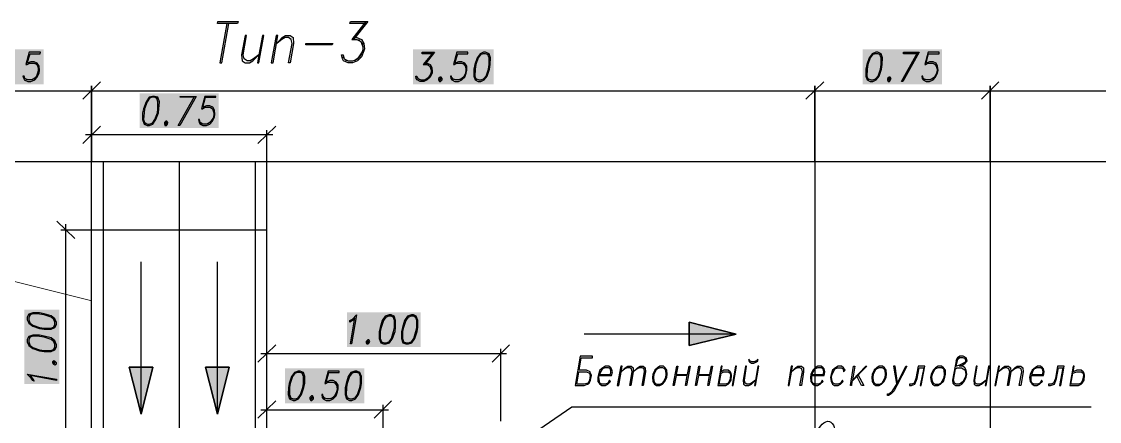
# Model space of a CAD drawing. Header units: millimetres. Extents: x 4241 to 6572, y 870 to 1291.
# Drawn here: x 4897.9 to 4990.1, y 929.4 to 963.6 of the extents above; entities that cross this region are included whole.
import ezdxf

# ---------------------------------------------------------------- set-up
doc = ezdxf.new("R2010")
doc.units = ezdxf.units.MM
doc.layers.add('PDF _0', color=7, linetype='Continuous')

msp = doc.modelspace()

# ---------------------------------------------------------------- linework, layer by layer
at = {"layer": 'PDF _0', "lineweight": 25}
for points in [[(4916.3604, 963.4132), (4914.6247, 963.4132), (4914.667, 963.5826), (4916.4028, 963.5826)], [(4918.1808, 960.7462), (4917.7151, 960.4075), (4917.4188, 960.2381), (4917.1648, 960.2381), (4916.9108, 960.4075), (4916.8261, 960.7462), (4917.1224, 962.3972), (4916.9954, 962.3972), (4916.6991, 960.7462), (4916.7414, 960.2381), (4916.9954, 960.0688), (4917.3765, 960.0688), (4917.6728, 960.2381), (4918.1808, 960.7462), (4918.0538, 960.0688), (4918.1808, 960.0688), (4918.6042, 962.3972), (4918.4772, 962.3972)], [(4919.4085, 960.0688), (4919.7895, 962.3972), (4919.6625, 962.3972), (4919.2392, 960.0688)], [(4920.8479, 960.0688), (4920.7209, 960.0688), (4921.0172, 961.7199), (4920.9326, 962.0585), (4920.7209, 962.2279), (4920.4246, 962.2279), (4920.1282, 962.0585), (4919.7049, 961.7199), (4920.1705, 962.2279), (4920.4669, 962.3972), (4920.8479, 962.3972), (4921.1019, 962.2279), (4921.1442, 961.7199)], [(4924.4464, 961.5928), (4922.2026, 961.5928), (4922.2026, 961.7199), (4924.4887, 961.7199)], [(5039.978, 951.6018), (4891.1289, 951.6018), (4891.1289, 956.428), (4884.567, 947.6224), (4884.567, 951.6018), (4855.6946, 951.6018), (4855.6946, 918.9617), (4860.3938, 918.9617), (4851.5882, 912.3575), (4855.6946, 912.3575), (4855.6946, 879.7597), (4884.567, 879.7597), (4884.567, 875.7802), (4891.1289, 884.5858), (4891.1289, 879.7597), (5039.978, 879.7597), (5039.978, 912.3575), (5035.9139, 912.3575), (5044.6772, 918.9617), (5039.978, 918.9617)], [(4958.9916, 936.8693), (4954.9698, 937.8854), (4954.9698, 935.8956)], [(4945.7408, 934.8373), (4946.7145, 934.8373), (4946.7145, 934.9643), (4945.6561, 934.9643), (4945.2327, 932.4665), (4945.9948, 932.4665), (4946.2911, 932.5935), (4946.4181, 932.6782), (4946.5451, 932.9322), (4946.6298, 933.3132), (4946.5451, 933.5249), (4946.5028, 933.6519), (4946.2065, 933.7789), (4945.5714, 933.7789)], [(4978.0846, 934.1176), (4978.3809, 934.2446), (4978.5926, 934.3716), (4978.7619, 934.5832), (4978.6772, 934.8373), (4978.4232, 934.9643), (4978.1269, 934.9643), (4977.9152, 934.8373), (4977.8305, 934.7103), (4977.4919, 932.9322), (4977.5342, 932.6782), (4977.6189, 932.5935), (4977.7882, 932.4665), (4978.0846, 932.4665), (4978.2962, 932.5935), (4978.5079, 932.8052), (4978.6772, 933.1862), (4978.7196, 933.3979), (4978.6772, 933.7789), (4978.5502, 933.9906), (4978.3809, 934.1176)], [(4908.1051, 930.0111), (4909.1212, 934.0329), (4907.0891, 934.0329)], [(4914.6247, 930.0111), (4913.6087, 934.0329), (4915.6407, 934.0329)], [(4947.2648, 933.3132), (4948.3232, 933.3132), (4948.4079, 933.6519), (4948.3232, 933.9059), (4948.2809, 933.9906), (4948.1115, 934.1176), (4947.8152, 934.1176), (4947.6035, 933.9906), (4947.3495, 933.7789), (4947.2225, 933.3979), (4947.1802, 933.1862), (4947.1802, 932.8052), (4947.3495, 932.5935), (4947.5188, 932.4665), (4947.8152, 932.4665), (4948.0268, 932.5935), (4948.2385, 932.8052), (4948.1539, 932.9322), (4948.0268, 932.6782), (4947.8152, 932.5935), (4947.5188, 932.5935), (4947.3495, 932.6782), (4947.3072, 932.8052), (4947.2648, 933.1862)], [(4948.2385, 933.3979), (4948.2809, 933.6519), (4948.2385, 933.9059), (4948.0692, 933.9906), (4947.7728, 933.9906), (4947.5612, 933.9059), (4947.4765, 933.7789), (4947.3072, 933.3979)], [(4948.9582, 932.4665), (4949.2546, 934.1176), (4949.1276, 934.1176), (4948.8312, 932.4665)], [(4949.9742, 932.4665), (4949.8896, 932.4665), (4950.1013, 933.6519), (4950.0589, 933.9059), (4949.8896, 933.9906), (4949.6779, 933.9906), (4949.4662, 933.9059), (4949.1699, 933.6519), (4949.5086, 933.9906), (4949.7202, 934.1176), (4950.0166, 934.1176), (4950.1859, 933.9906), (4950.1859, 933.6519)], [(4951.0326, 932.4665), (4950.9479, 932.4665), (4951.1596, 933.6519), (4951.1173, 933.9059), (4950.9479, 933.9906), (4950.7363, 933.9906), (4950.5246, 933.9059), (4950.1859, 933.6519), (4950.5669, 933.9906), (4950.7786, 934.1176), (4951.0326, 934.1176), (4951.202, 933.9906), (4951.2443, 933.6519)], [(4952.472, 934.1176), (4952.2603, 933.9906), (4952.0487, 933.7789), (4951.8793, 933.3979), (4951.837, 933.1862), (4951.8793, 932.8052), (4952.0063, 932.5935), (4952.1757, 932.4665), (4952.472, 932.4665), (4952.6837, 932.5935), (4952.8953, 932.8052), (4953.0647, 933.1862), (4953.107, 933.3979), (4953.0647, 933.7789), (4952.9377, 933.9906), (4952.7683, 934.1176)], [(4952.472, 933.9906), (4952.2603, 933.9059), (4952.1333, 933.7789), (4951.964, 933.3979), (4951.9216, 933.1862), (4951.964, 932.8052), (4952.0487, 932.6782), (4952.218, 932.5935), (4952.472, 932.5935), (4952.6837, 932.6782), (4952.8107, 932.8052), (4952.98, 933.1862), (4953.0224, 933.3979), (4952.98, 933.7789), (4952.8953, 933.9059), (4952.726, 933.9906)], [(4953.6997, 932.4665), (4953.615, 932.4665), (4953.9114, 934.1176), (4953.9961, 934.1176), (4953.869, 933.3979), (4954.8427, 933.3979), (4954.9698, 934.1176), (4955.0544, 934.1176), (4954.7581, 932.4665), (4954.6734, 932.4665), (4954.8004, 933.3132), (4953.869, 933.3132)], [(4955.6048, 932.4665), (4955.5201, 932.4665), (4955.8164, 934.1176), (4955.9011, 934.1176), (4955.7741, 933.3979), (4956.7478, 933.3979), (4956.8748, 934.1176), (4956.9595, 934.1176), (4956.6631, 932.4665), (4956.5785, 932.4665), (4956.7055, 933.3132), (4955.7741, 933.3132)], [(4957.7215, 934.1176), (4957.4252, 932.4665), (4958.1025, 932.4665), (4958.3142, 932.5935), (4958.3989, 932.6782), (4958.5682, 932.9322), (4958.6105, 933.3132), (4958.5682, 933.5249), (4958.4835, 933.6519), (4958.3142, 933.7789), (4957.9332, 933.7789), (4957.7215, 933.6519), (4957.8062, 934.1176)], [(4959.0339, 934.1176), (4958.9492, 934.1176), (4958.6529, 932.4665), (4958.7376, 932.4665)], [(4960.6426, 932.9322), (4960.3039, 932.6782), (4960.0923, 932.5935), (4959.9229, 932.5935), (4959.7536, 932.6782), (4959.7113, 932.9322), (4959.8806, 934.1176), (4959.7959, 934.1176), (4959.5842, 932.9322), (4959.6266, 932.5935), (4959.7959, 932.4665), (4960.0923, 932.4665), (4960.3039, 932.5935), (4960.6426, 932.9322), (4960.5579, 932.4665), (4960.6426, 932.4665), (4960.939, 934.1176), (4960.8543, 934.1176)], [(4960.8543, 934.7103), (4960.7273, 934.5832), (4960.5156, 934.4986), (4960.3463, 934.4986), (4960.1769, 934.5832), (4960.0923, 934.7103), (4960.0923, 934.5832), (4960.1346, 934.4986), (4960.3039, 934.3716), (4960.5156, 934.3716), (4960.7273, 934.4986), (4960.8543, 934.5832)], [(4963.5214, 932.4665), (4963.8177, 934.1176), (4963.6907, 934.1176), (4963.4367, 932.4665)], [(4964.5798, 932.4665), (4964.4527, 932.4665), (4964.6644, 933.6519), (4964.6221, 933.9059), (4964.4527, 933.9906), (4964.2411, 933.9906), (4964.0294, 933.9059), (4963.7331, 933.6519), (4964.0717, 933.9906), (4964.2834, 934.1176), (4964.5798, 934.1176), (4964.7491, 933.9906), (4964.7491, 933.6519)], [(4965.4688, 933.3132), (4966.5272, 933.3132), (4966.5695, 933.6519), (4966.5272, 933.9059), (4966.4425, 933.9906), (4966.2731, 934.1176), (4965.9768, 934.1176), (4965.7651, 933.9906), (4965.5535, 933.7789), (4965.3841, 933.3979), (4965.3418, 933.1862), (4965.3841, 932.8052), (4965.5535, 932.5935), (4965.7228, 932.4665), (4965.9768, 932.4665), (4966.1885, 932.5935), (4966.4425, 932.8052), (4966.3578, 932.9322), (4966.2308, 932.6782), (4966.0191, 932.5935), (4965.7228, 932.5935), (4965.5535, 932.6782), (4965.4688, 932.8052), (4965.4688, 933.1862)], [(4966.4425, 933.3979), (4966.4848, 933.6519), (4966.4425, 933.9059), (4966.2731, 933.9906), (4965.9768, 933.9906), (4965.7651, 933.9059), (4965.6381, 933.7789), (4965.4688, 933.3979)], [(4968.1359, 932.8052), (4968.0935, 932.9322), (4967.9242, 932.6782), (4967.7125, 932.5935), (4967.4585, 932.5935), (4967.2892, 932.6782), (4967.2045, 932.8052), (4967.1622, 933.1862), (4967.2045, 933.3979), (4967.3739, 933.7789), (4967.4585, 933.9059), (4967.6702, 933.9906), (4967.9665, 933.9906), (4968.1359, 933.9059), (4968.1782, 933.6519), (4968.3052, 933.7789), (4968.1782, 933.9906), (4968.0089, 934.1176), (4967.7125, 934.1176), (4967.5009, 933.9906), (4967.2468, 933.7789), (4967.1198, 933.3979), (4967.0775, 933.1862), (4967.1198, 932.8052), (4967.2468, 932.5935), (4967.4162, 932.4665), (4967.7125, 932.4665), (4967.9242, 932.5935)], [(4968.9402, 932.9322), (4970.0833, 934.1176), (4970.1679, 934.1176), (4968.8979, 932.8052), (4968.8556, 932.4665), (4968.7709, 932.4665), (4969.0249, 934.1176), (4969.1519, 934.1176)], [(4971.2263, 934.1176), (4971.0146, 933.9906), (4970.803, 933.7789), (4970.6336, 933.3979), (4970.5913, 933.1862), (4970.6336, 932.8052), (4970.7606, 932.5935), (4970.93, 932.4665), (4971.2263, 932.4665), (4971.438, 932.5935), (4971.6497, 932.8052), (4971.819, 933.1862), (4971.8613, 933.3979), (4971.819, 933.7789), (4971.692, 933.9906), (4971.5227, 934.1176)], [(4971.2263, 933.9906), (4971.0146, 933.9059), (4970.8876, 933.7789), (4970.7183, 933.3979), (4970.676, 933.1862), (4970.7183, 932.8052), (4970.803, 932.6782), (4970.9723, 932.5935), (4971.2687, 932.5935), (4971.4803, 932.6782), (4971.565, 932.8052), (4971.7343, 933.1862), (4971.7767, 933.3979), (4971.7343, 933.7789), (4971.6497, 933.9059), (4971.4803, 933.9906)], [(4974.7401, 932.4665), (4974.8248, 932.4665), (4975.1211, 934.1176), (4974.5708, 934.1176), (4974.3591, 933.0592), (4974.2321, 932.6782), (4974.0204, 932.5935), (4973.8087, 932.5935), (4973.8087, 932.4665), (4973.9781, 932.4665), (4974.2744, 932.5935), (4974.4861, 933.0592), (4974.6554, 933.9906), (4975.0364, 933.9906)], [(4976.2642, 934.1176), (4976.0525, 933.9906), (4975.8408, 933.7789), (4975.6715, 933.3979), (4975.6291, 933.1862), (4975.6715, 932.8052), (4975.7985, 932.5935), (4975.9678, 932.4665), (4976.2642, 932.4665), (4976.4758, 932.5935), (4976.7298, 932.8052), (4976.8568, 933.1862), (4976.8992, 933.3979), (4976.8992, 933.7789), (4976.7298, 933.9906), (4976.5605, 934.1176)], [(4976.2642, 933.9906), (4976.0525, 933.9059), (4975.9255, 933.7789), (4975.7561, 933.3979), (4975.7138, 933.1862), (4975.7561, 932.8052), (4975.8408, 932.6782), (4976.0101, 932.5935), (4976.3065, 932.5935), (4976.5182, 932.6782), (4976.6028, 932.8052), (4976.7722, 933.1862), (4976.8145, 933.3979), (4976.7722, 933.7789), (4976.7298, 933.9059), (4976.5605, 933.9906)], [(4977.7459, 933.9059), (4977.8729, 933.9906), (4978.2539, 933.9906), (4978.4232, 933.9059), (4978.5926, 933.7789), (4978.6349, 933.3979), (4978.5926, 933.1862), (4978.4232, 932.8052), (4978.0846, 932.5935), (4977.8305, 932.5935), (4977.6612, 932.6782), (4977.5765, 932.9322)], [(4980.3706, 932.9322), (4980.032, 932.6782), (4979.8203, 932.5935), (4979.6086, 932.5935), (4979.4393, 932.6782), (4979.3969, 932.9322), (4979.6086, 934.1176), (4979.5239, 934.1176), (4979.3123, 932.9322), (4979.3546, 932.5935), (4979.5239, 932.4665), (4979.7779, 932.4665), (4979.9896, 932.5935), (4980.3706, 932.9322), (4980.286, 932.4665), (4980.3706, 932.4665), (4980.667, 934.1176), (4980.5823, 934.1176)], [(4981.2173, 932.4665), (4981.5137, 934.1176), (4981.429, 934.1176), (4981.1327, 932.4665)], [(4982.2757, 932.4665), (4982.191, 932.4665), (4982.4027, 933.6519), (4982.318, 933.9059), (4982.1487, 933.9906), (4981.9794, 933.9906), (4981.7677, 933.9059), (4981.429, 933.6519), (4981.7677, 933.9906), (4981.9794, 934.1176), (4982.2757, 934.1176), (4982.445, 933.9906), (4982.4874, 933.6519)], [(4983.3341, 932.4665), (4983.2071, 932.4665), (4983.4187, 933.6519), (4983.3764, 933.9059), (4983.2071, 933.9906), (4983.0377, 933.9906), (4982.8261, 933.9059), (4982.4874, 933.6519), (4982.8261, 933.9906), (4983.0377, 934.1176), (4983.3341, 934.1176), (4983.5034, 933.9906), (4983.5457, 933.6519)], [(4984.2231, 933.3132), (4985.2815, 933.3132), (4985.3238, 933.6519), (4985.2815, 933.9059), (4985.1968, 933.9906), (4985.0275, 934.1176), (4984.7735, 934.1176), (4984.5618, 933.9906), (4984.3078, 933.7789), (4984.1384, 933.3979), (4984.0961, 933.1862), (4984.1384, 932.8052), (4984.3078, 932.5935), (4984.4771, 932.4665), (4984.7311, 932.4665), (4984.9428, 932.5935), (4985.1968, 932.8052), (4985.1121, 932.9322), (4984.9851, 932.6782), (4984.7735, 932.5935), (4984.4771, 932.5935), (4984.3078, 932.6782), (4984.2231, 932.8052), (4984.2231, 933.1862)], [(4985.1968, 933.3979), (4985.2391, 933.6519), (4985.1968, 933.9059), (4985.0275, 933.9906), (4984.7311, 933.9906), (4984.5194, 933.9059), (4984.3924, 933.7789), (4984.2654, 933.3979)], [(4986.6362, 932.4665), (4986.7632, 932.4665), (4987.0595, 934.1176), (4986.4668, 934.1176), (4986.2975, 933.0592), (4986.1282, 932.6782), (4985.9165, 932.5935), (4985.7048, 932.5935), (4985.7048, 932.4665), (4985.8742, 932.4665), (4986.2128, 932.5935), (4986.3822, 933.0592), (4986.5515, 933.9906), (4986.9325, 933.9906)], [(4987.8216, 934.1176), (4987.5252, 932.4665), (4988.2872, 932.4665), (4988.4989, 932.5935), (4988.5836, 932.6782), (4988.7529, 932.9322), (4988.7953, 933.3132), (4988.7529, 933.5249), (4988.6683, 933.6519), (4988.4989, 933.7789), (4988.1179, 933.7789), (4987.8216, 933.6519), (4987.9062, 934.1176)], [(4945.5291, 933.6519), (4946.2065, 933.6519), (4946.4605, 933.5249), (4946.5028, 933.3132), (4946.4605, 932.9322), (4946.3335, 932.6782), (4945.9948, 932.5935), (4945.3598, 932.5935)], [(4957.7215, 933.5249), (4957.9332, 933.6519), (4958.3142, 933.6519), (4958.4835, 933.5249), (4958.5259, 933.3132), (4958.4412, 932.9322), (4958.3142, 932.6782), (4958.1025, 932.5935), (4957.5522, 932.5935)], [(4987.7792, 933.5249), (4988.1179, 933.6519), (4988.4989, 933.6519), (4988.6683, 933.5249), (4988.7106, 933.3132), (4988.6259, 932.9322), (4988.4989, 932.6782), (4988.2872, 932.5935), (4987.6099, 932.5935)]]:
    msp.add_lwpolyline(points, close=True, dxfattribs=at)
for points in [[(4915.4291, 963.4132), (4914.8364, 960.0688), (4915.0057, 960.0688), (4915.5984, 963.4132)], [(4927.3251, 963.4132), (4925.9704, 963.4132), (4926.0128, 963.5826), (4927.4945, 963.5826), (4926.2668, 962.0585)], [(4927.3251, 963.5826), (4926.1398, 962.0585), (4926.5631, 962.0585), (4926.9018, 961.8892), (4927.0711, 961.4235)], [(4926.3091, 962.2279), (4926.5631, 962.2279), (4926.9441, 962.0585), (4927.1558, 961.7199), (4927.1981, 961.2542), (4927.1558, 961.0848), (4926.9441, 960.5768), (4926.6054, 960.2381), (4926.1821, 960.0688), (4925.8011, 960.0688), (4925.4201, 960.2381), (4925.3354, 960.4075), (4925.2507, 960.7462), (4925.3777, 960.7462), (4925.4624, 960.4075), (4925.8011, 960.2381), (4926.2244, 960.2381), (4926.6478, 960.4075), (4926.9865, 960.9155)], [(4926.6901, 962.0585), (4927.0288, 961.7199), (4927.0711, 961.2542), (4927.0288, 961.0848), (4926.8171, 960.5768), (4926.3514, 960.2381)], [(4925.6741, 960.2381), (4925.3354, 960.5768)], [(4907.0891, 934.0329), (4909.1212, 934.0329), (4908.1051, 930.0111), (4907.0891, 934.0329), (4909.1212, 934.0329), (4908.1051, 930.0111), (4908.1051, 943.0502)], [(4915.6407, 934.0329), (4913.6087, 934.0329), (4914.6247, 930.0111), (4915.6407, 934.0329), (4913.6087, 934.0329), (4914.6247, 930.0111), (4914.6247, 943.0502)], [(4954.9698, 935.8956), (4954.9698, 937.8854), (4958.9916, 936.8693), (4954.9698, 935.8956), (4954.9698, 937.8854), (4958.9916, 936.8693), (4945.9948, 936.8693)], [(4978.6772, 934.7103), (4978.4232, 934.8373), (4978.1269, 934.8373), (4977.7882, 934.5832)], [(4978.6349, 934.4986), (4978.6349, 934.5832), (4978.5926, 934.8373)], [(4972.7927, 932.6782), (4973.5124, 934.1176), (4973.5971, 934.1176), (4972.7504, 932.4665), (4972.4964, 932.0008), (4972.2424, 931.7468), (4972.0307, 931.6198), (4971.946, 931.6198), (4971.946, 931.7468), (4972.073, 931.7468), (4972.3694, 932.0008), (4972.7927, 932.6782), (4972.581, 934.1176), (4972.454, 934.1176), (4972.7504, 932.4665)], [(4977.9152, 934.7103), (4977.7882, 934.1176), (4978.1269, 934.2446), (4978.4232, 934.3716), (4978.7619, 934.5832)], [(4969.4059, 933.3979), (4969.9139, 932.4665), (4969.7023, 932.4665), (4969.2789, 933.3132)], [(4989.3456, 930.6038), (4944.9364, 930.6038), (4928.3835, 919.258)]]:
    msp.add_lwpolyline(points, dxfattribs=at)
at = {"layer": 'PDF _0', "color": 5, "lineweight": 25}
for points in [[(4899.2572, 959.0528), (4899.0031, 958.7141), (4898.7068, 958.5871), (4898.4105, 958.5871), (4898.1565, 958.7141), (4898.1141, 958.9258), (4897.9871, 958.9258), (4898.0718, 958.7141), (4898.1141, 958.5871), (4898.4105, 958.4601), (4898.6645, 958.4601), (4899.0031, 958.5871), (4899.2148, 958.8411), (4899.3842, 959.1798), (4899.4265, 959.4338), (4899.3842, 959.7725), (4899.2148, 960.0265), (4898.9608, 960.1535), (4898.6645, 960.1535), (4898.3681, 960.0265), (4898.6221, 960.8308), (4899.4688, 960.8308), (4899.5112, 960.9578), (4898.5375, 960.9578), (4898.2411, 959.8995), (4898.3681, 959.8995), (4898.5798, 960.0265), (4898.9608, 960.0265), (4899.2148, 959.8995), (4899.3418, 959.5184)], [(4933.0827, 960.8308), (4932.1513, 960.8308), (4932.1513, 960.9578), (4933.2097, 960.9578), (4932.363, 959.8995)], [(4933.125, 960.9578), (4932.236, 959.8995), (4932.5323, 959.8995), (4932.7863, 959.7725), (4932.9133, 959.4338)], [(4935.8344, 959.0528), (4935.5804, 958.7141), (4935.2417, 958.5871), (4934.9877, 958.5871), (4934.6914, 958.7141), (4934.649, 958.9258), (4934.5644, 958.9258), (4934.6067, 958.7141), (4934.6914, 958.5871), (4934.9454, 958.4601), (4935.2417, 958.4601), (4935.5381, 958.5871), (4935.7921, 958.8411), (4935.9191, 959.1798), (4935.9614, 959.4338), (4935.9614, 959.7725), (4935.7921, 960.0265), (4935.5381, 960.1535), (4935.2417, 960.1535), (4934.9454, 960.0265), (4935.1994, 960.8308), (4936.0461, 960.8308), (4936.0461, 960.9578), (4935.1147, 960.9578), (4934.8184, 959.8995), (4934.9031, 959.8995), (4935.1147, 960.0265), (4935.4957, 960.0265), (4935.7921, 959.8995), (4935.9191, 959.5184)], [(4937.1891, 960.8308), (4936.9351, 960.4921), (4936.7235, 959.8995), (4936.6811, 959.5184), (4936.6388, 958.9258), (4936.7658, 958.5871)], [(4937.8242, 960.7462), (4937.5702, 960.8308), (4937.3585, 960.8308), (4937.0621, 960.7462)], [(4937.3585, 958.5871), (4937.6125, 958.9258), (4937.8242, 959.5184), (4937.8665, 959.8995), (4937.8665, 960.4921), (4937.7395, 960.8308)], [(4970.7183, 960.8308), (4970.4643, 960.4921), (4970.2526, 959.8995), (4970.2103, 959.5184), (4970.1679, 958.9258), (4970.295, 958.5871)], [(4971.3533, 960.7462), (4971.0993, 960.8308), (4970.8876, 960.8308), (4970.5913, 960.7462)], [(4970.8876, 958.5871), (4971.1416, 958.9258), (4971.3533, 959.5184), (4971.3957, 959.8995), (4971.3957, 960.4921), (4971.2687, 960.8308)], [(4974.5284, 960.8308), (4973.3007, 960.8308), (4973.3007, 960.9578), (4974.6554, 960.9578), (4973.2584, 958.4601), (4973.1314, 958.4601), (4974.5284, 960.9578)], [(4976.0948, 959.0528), (4975.8408, 958.7141), (4975.5445, 958.5871), (4975.2481, 958.5871), (4974.9941, 958.7141), (4974.9518, 958.9258), (4974.8671, 958.9258), (4974.9094, 958.7141), (4974.9941, 958.5871), (4975.2481, 958.4601), (4975.5445, 958.4601), (4975.8408, 958.5871), (4976.0525, 958.8411), (4976.2218, 959.1798), (4976.2642, 959.4338), (4976.2218, 959.7725), (4976.0948, 960.0265), (4975.8408, 960.1535), (4975.5445, 960.1535), (4975.2481, 960.0265), (4975.4598, 960.8308), (4976.3488, 960.8308), (4976.3488, 960.9578), (4975.4175, 960.9578), (4975.1211, 959.8995), (4975.2058, 959.8995), (4975.4175, 960.0265), (4975.7985, 960.0265), (4976.0525, 959.8995), (4976.1795, 959.5184)], [(4899.0455, 960.0265), (4899.2995, 959.7725), (4899.2995, 959.4338), (4899.2572, 959.1798), (4899.1302, 958.8411), (4898.7915, 958.5871)], [(4932.363, 960.0265), (4932.5746, 960.0265), (4932.8287, 959.8995), (4932.9557, 959.6454), (4932.998, 959.3068), (4932.998, 959.1798), (4932.8287, 958.8411), (4932.5746, 958.5871), (4932.2783, 958.4601), (4931.982, 958.4601), (4931.7279, 958.5871), (4931.6433, 958.7141), (4931.6009, 958.9258), (4931.6856, 958.9258), (4931.7703, 958.7141), (4932.0243, 958.5871), (4932.3206, 958.5871), (4932.617, 958.7141), (4932.871, 959.0528)], [(4932.617, 959.8995), (4932.871, 959.6454), (4932.9133, 959.3068), (4932.871, 959.1798), (4932.744, 958.8411), (4932.4053, 958.5871)], [(4935.6228, 960.0265), (4935.8344, 959.7725), (4935.8768, 959.4338), (4935.8344, 959.1798), (4935.6651, 958.8411), (4935.3687, 958.5871)], [(4975.8831, 960.0265), (4976.1372, 959.7725), (4976.1795, 959.4338), (4976.1372, 959.1798), (4975.9678, 958.8411), (4975.6291, 958.5871)], [(4898.3258, 958.5871), (4898.0718, 958.8411)], [(4931.9396, 958.5871), (4931.6856, 958.8411)], [(4934.8607, 958.5871), (4934.649, 958.8411)], [(4936.7235, 958.7141), (4936.9775, 958.5871), (4937.1468, 958.5871), (4937.4855, 958.7141)], [(4970.2526, 958.7141), (4970.5066, 958.5871), (4970.676, 958.5871), (4971.0146, 958.7141)], [(4975.1635, 958.5871), (4974.9094, 958.8411)], [(4888.3771, 957.6557), (4904.3797, 957.6557)], [(4903.3636, 957.6557), (4966.2308, 957.6557)], [(4908.8672, 957.1054), (4908.6131, 956.7243), (4908.4015, 956.1317), (4908.3591, 955.793), (4908.3168, 955.2003), (4908.4438, 954.8193)], [(4909.5022, 956.9784), (4909.2482, 957.1054), (4909.0365, 957.1054), (4908.7402, 956.9784)], [(4909.0365, 954.8193), (4909.2905, 955.2003), (4909.5022, 955.793), (4909.5445, 956.1317), (4909.5445, 956.7243), (4909.4175, 957.1054)], [(4912.6773, 957.1054), (4911.4496, 957.1054), (4911.4496, 957.19), (4912.8043, 957.19), (4911.4072, 954.6923), (4911.2802, 954.6923), (4912.6773, 957.19)], [(4914.2437, 955.285), (4913.9897, 954.9463), (4913.6933, 954.8193), (4913.397, 954.8193), (4913.143, 954.9463), (4913.1006, 955.2003), (4913.016, 955.2003), (4913.0583, 954.9463), (4913.143, 954.8193), (4913.397, 954.6923), (4913.6933, 954.6923), (4913.9897, 954.8193), (4914.2013, 955.0733), (4914.3707, 955.412), (4914.413, 955.666), (4914.3707, 956.0047), (4914.2437, 956.2587), (4913.9897, 956.3857), (4913.6933, 956.3857), (4913.397, 956.2587), (4913.6087, 957.1054), (4914.4977, 957.1054), (4914.4977, 957.19), (4913.5663, 957.19), (4913.27, 956.1317), (4913.3546, 956.1317), (4913.5663, 956.2587), (4913.9473, 956.2587), (4914.2013, 956.1317), (4914.3283, 955.793)], [(4965.2148, 957.6557), (4981.2173, 957.6557)], [(4980.2013, 957.6557), (5040.486, 957.6557)], [(4914.032, 956.2587), (4914.286, 956.0047), (4914.3283, 955.666), (4914.286, 955.412), (4914.1167, 955.0733), (4913.778, 954.8193)], [(4913.3123, 954.8193), (4913.0583, 955.0733)], [(4904.6337, 954.6499), (4903.1096, 953.1682)], [(4903.8717, 951.6442), (4903.8717, 954.3113)], [(4908.4015, 954.9463), (4908.6555, 954.8193), (4908.8248, 954.8193), (4909.1635, 954.9463)], [(4918.0961, 953.1682), (4919.6202, 954.6499)], [(4918.8582, 951.6442), (4918.8582, 954.3113)], [(4903.3636, 953.9303), (4919.3662, 953.9303)], [(4902.4323, 945.0399), (4900.9082, 946.5217)], [(4901.6702, 925.2696), (4901.6702, 946.2677)], [(4904.803, 945.7596), (4901.2469, 945.7596)], [(4900.7389, 938.0547), (4900.4002, 938.3087), (4899.8075, 938.5204), (4899.4265, 938.5627), (4898.8338, 938.6051), (4898.4951, 938.478)], [(4898.6221, 938.5204), (4898.4951, 938.2664), (4898.4951, 938.097), (4898.6221, 937.7584)], [(4898.4951, 937.8854), (4898.8338, 937.6314), (4899.4265, 937.4197), (4899.8075, 937.3773), (4900.4002, 937.3773), (4900.7389, 937.5043)], [(4900.6119, 937.4197), (4900.7389, 937.6737), (4900.7389, 937.8854), (4900.6119, 938.1817)], [(4929.1032, 938.3934), (4928.8492, 938.0124), (4928.6375, 937.4197), (4928.5528, 937.081), (4928.5528, 936.4883), (4928.6798, 936.1073)], [(4929.7382, 938.2664), (4929.4842, 938.3934), (4929.2725, 938.3934), (4928.9762, 938.2664)], [(4929.2725, 936.1073), (4929.5265, 936.4883), (4929.6959, 937.081), (4929.7805, 937.4197), (4929.7805, 938.0124), (4929.6535, 938.3934)], [(4931.0083, 938.3934), (4930.7542, 938.0124), (4930.5426, 937.4197), (4930.4579, 937.081), (4930.4579, 936.4883), (4930.5849, 936.1073)], [(4931.6433, 938.2664), (4931.3893, 938.3934), (4931.1776, 938.3934), (4930.8813, 938.2664)], [(4931.1776, 936.1073), (4931.4316, 936.4883), (4931.6009, 937.081), (4931.6856, 937.4197), (4931.6856, 938.0124), (4931.5586, 938.3934)], [(4900.7389, 936.1496), (4900.4002, 936.4036), (4899.8075, 936.6153), (4899.4265, 936.6577), (4898.8338, 936.7), (4898.4951, 936.573)], [(4898.6221, 936.6153), (4898.4951, 936.3613), (4898.4951, 936.192), (4898.6221, 935.8533)], [(4898.4951, 935.9803), (4898.8338, 935.7263), (4899.4265, 935.5146), (4899.8075, 935.4723), (4900.4002, 935.4723), (4900.7389, 935.5993)], [(4900.6119, 935.5146), (4900.7389, 935.7686), (4900.7389, 935.9803), (4900.6119, 936.2766)], [(4919.6202, 935.938), (4918.0961, 934.4562)], [(4928.5952, 936.2343), (4928.8915, 936.1073), (4929.0609, 936.1073), (4929.3572, 936.2343)], [(4930.5002, 936.2343), (4930.7966, 936.1073), (4930.9659, 936.1073), (4931.2623, 936.2343)], [(4938.1205, 934.4562), (4939.6022, 935.938)], [(4918.3502, 935.2183), (4939.3482, 935.2183)], [(4918.8582, 929.4184), (4918.8582, 935.5993)], [(4938.8825, 929.4184), (4938.8825, 935.5993)], [(4921.3136, 933.5672), (4921.0596, 933.2285), (4920.8479, 932.6358), (4920.8056, 932.2972), (4920.8056, 931.7045), (4920.9326, 931.3235)], [(4921.9486, 933.4825), (4921.6946, 933.5672), (4921.4829, 933.5672), (4921.1866, 933.4825)], [(4921.4829, 931.3235), (4921.7369, 931.7045), (4921.9486, 932.2972), (4921.9909, 932.6358), (4921.9909, 933.2285), (4921.8639, 933.5672)], [(4924.8274, 931.7891), (4924.5734, 931.4505), (4924.2347, 931.3235), (4923.9807, 931.3235), (4923.6843, 931.4505), (4923.642, 931.7045), (4923.5573, 931.7045), (4923.5997, 931.4505), (4923.6843, 931.3235), (4923.9383, 931.1965), (4924.2347, 931.1965), (4924.531, 931.3235), (4924.785, 931.5775), (4924.912, 931.9162), (4924.9544, 932.1702), (4924.9544, 932.5088), (4924.785, 932.7629), (4924.531, 932.8899), (4924.2347, 932.8899), (4923.9383, 932.7629), (4924.15, 933.5672), (4925.0391, 933.5672), (4925.0391, 933.6942), (4924.1077, 933.6942), (4923.8113, 932.6358), (4923.896, 932.6358), (4924.1077, 932.7629), (4924.4887, 932.7629), (4924.785, 932.6358), (4924.912, 932.2972)], [(4926.1821, 933.5672), (4925.9281, 933.2285), (4925.7164, 932.6358), (4925.6741, 932.2972), (4925.6317, 931.7045), (4925.7587, 931.3235)], [(4926.8171, 933.4825), (4926.5631, 933.5672), (4926.3514, 933.5672), (4926.0551, 933.4825)], [(4926.3514, 931.3235), (4926.6054, 931.7045), (4926.8171, 932.2972), (4926.8594, 932.6358), (4926.8594, 933.2285), (4926.7324, 933.5672)], [(4924.6157, 932.7629), (4924.8274, 932.5088), (4924.8697, 932.1702), (4924.8274, 931.9162), (4924.658, 931.5775), (4924.3617, 931.3235)], [(4919.6202, 931.1541), (4918.0961, 929.6724)], [(4920.8479, 931.4505), (4921.1019, 931.3235), (4921.3136, 931.3235), (4921.6099, 931.4505)], [(4923.8537, 931.3235), (4923.642, 931.5775)], [(4925.7164, 931.4505), (4925.9704, 931.3235), (4926.1398, 931.3235), (4926.4784, 931.4505)], [(4928.0448, 929.6724), (4929.5265, 931.1541)], [(4918.3502, 930.3921), (4929.2725, 930.3921)], [(4918.8582, 920.9091), (4918.8582, 930.8154)], [(4928.8068, 920.8668), (4928.8068, 930.8154)]]:
    msp.add_lwpolyline(points, dxfattribs=at)
for points in [[(4937.4008, 960.9578), (4937.1045, 960.8308), (4936.8505, 960.4921), (4936.6388, 959.8995), (4936.5541, 959.5184), (4936.5541, 958.9258), (4936.6811, 958.5871), (4936.9351, 958.4601), (4937.1468, 958.4601), (4937.4431, 958.5871), (4937.6972, 958.9258), (4937.9088, 959.5184), (4937.9512, 959.8995), (4937.9935, 960.4921), (4937.8665, 960.8308), (4937.5702, 960.9578)], [(4970.93, 960.9578), (4970.6336, 960.8308), (4970.3796, 960.4921), (4970.1679, 959.8995), (4970.0833, 959.5184), (4970.0833, 958.9258), (4970.2103, 958.5871), (4970.4643, 958.4601), (4970.676, 958.4601), (4970.9723, 958.5871), (4971.2263, 958.9258), (4971.438, 959.5184), (4971.4803, 959.8995), (4971.5227, 960.4921), (4971.3957, 960.8308), (4971.0993, 960.9578)], [(4933.6753, 958.8411), (4933.5483, 958.7141), (4933.5483, 958.5871), (4933.633, 958.4601), (4933.7177, 958.4601), (4933.8447, 958.5871), (4933.8447, 958.7141), (4933.76, 958.8411)], [(4933.6753, 958.7141), (4933.633, 958.5871), (4933.7177, 958.5871), (4933.76, 958.7141)], [(4972.073, 958.8411), (4971.946, 958.7141), (4971.946, 958.5871), (4971.9883, 958.4601), (4972.1153, 958.4601), (4972.2, 958.5871), (4972.2424, 958.7141), (4972.1577, 958.8411)], [(4972.0307, 958.7141), (4972.0307, 958.5871), (4972.1153, 958.5871), (4972.1577, 958.7141)], [(4903.1096, 956.936), (4904.6337, 958.4177)], [(4903.8717, 958.0791), (4903.8717, 951.6442)], [(4966.4848, 958.4177), (4964.9608, 956.936)], [(4965.7228, 958.0791), (4965.7228, 951.6442)], [(4979.9896, 956.936), (4981.4713, 958.4177)], [(4980.7093, 958.0791), (4980.7093, 951.6442)], [(4909.0788, 957.19), (4908.7825, 957.1054), (4908.5285, 956.7243), (4908.3168, 956.1317), (4908.2321, 955.793), (4908.2321, 955.2003), (4908.3591, 954.8193), (4908.6131, 954.6923), (4908.8248, 954.6923), (4909.1212, 954.8193), (4909.3752, 955.2003), (4909.5868, 955.793), (4909.6292, 956.1317), (4909.6715, 956.7243), (4909.5445, 957.1054), (4909.2482, 957.19)], [(4910.2219, 955.0733), (4910.0949, 954.9463), (4910.0949, 954.8193), (4910.1372, 954.6923), (4910.2642, 954.6923), (4910.3489, 954.8193), (4910.3912, 954.9463), (4910.3065, 955.0733)], [(4910.1795, 954.9463), (4910.1795, 954.8193), (4910.2642, 954.8193), (4910.3065, 954.9463)], [(4898.3681, 938.097), (4898.4951, 937.8007), (4898.8338, 937.5467), (4899.4265, 937.335), (4899.8075, 937.2927), (4900.4002, 937.2927), (4900.7389, 937.4197), (4900.8659, 937.6737), (4900.8659, 937.843), (4900.7389, 938.1817), (4900.4002, 938.4357), (4899.8075, 938.6051), (4899.4265, 938.6897), (4898.8338, 938.6897), (4898.4951, 938.5627), (4898.3681, 938.3087)], [(4926.0974, 936.0226), (4926.0128, 936.0226), (4926.3938, 938.2664), (4926.1821, 938.0124), (4925.9704, 937.8854), (4925.9704, 938.0124), (4926.1821, 938.1394), (4926.5208, 938.5204)], [(4929.3149, 938.5204), (4928.9762, 938.3934), (4928.7222, 938.0124), (4928.5528, 937.4197), (4928.4682, 937.081), (4928.4682, 936.4883), (4928.5952, 936.1073), (4928.8492, 936.0226), (4929.0609, 936.0226), (4929.3572, 936.1073), (4929.6112, 936.4883), (4929.8229, 937.081), (4929.8652, 937.4197), (4929.8652, 938.0124), (4929.7382, 938.3934), (4929.4842, 938.5204)], [(4931.2199, 938.5204), (4930.8813, 938.3934), (4930.6272, 938.0124), (4930.4579, 937.4197), (4930.3732, 937.081), (4930.3732, 936.4883), (4930.5002, 936.1073), (4930.7542, 936.0226), (4930.9659, 936.0226), (4931.2623, 936.1073), (4931.5163, 936.4883), (4931.7279, 937.081), (4931.7703, 937.4197), (4931.7703, 938.0124), (4931.6433, 938.3934), (4931.3893, 938.5204)], [(4898.3681, 936.192), (4898.4951, 935.8956), (4898.8338, 935.6416), (4899.4265, 935.4299), (4899.8075, 935.3876), (4900.4002, 935.3876), (4900.7389, 935.5146), (4900.8659, 935.7686), (4900.8659, 935.938), (4900.7389, 936.2766), (4900.4002, 936.5306), (4899.8075, 936.7), (4899.4265, 936.7847), (4898.8338, 936.7847), (4898.4951, 936.6577), (4898.3681, 936.4036)], [(4927.4945, 936.3613), (4927.3675, 936.2343), (4927.3675, 936.1073), (4927.4098, 936.0226), (4927.5368, 936.0226), (4927.6215, 936.1073), (4927.6638, 936.2343), (4927.5791, 936.3613)], [(4927.4521, 936.2343), (4927.4521, 936.1073), (4927.5368, 936.1073), (4927.5791, 936.2343)], [(4900.5272, 934.4139), (4900.6119, 934.2869), (4900.7389, 934.2446), (4900.8659, 934.3292), (4900.8659, 934.4139), (4900.7389, 934.5409), (4900.6119, 934.5832), (4900.5272, 934.4986)], [(4900.6119, 934.3716), (4900.7389, 934.3716), (4900.7389, 934.4562), (4900.6119, 934.4562)], [(4900.8659, 933.0169), (4900.8659, 932.8899), (4898.6221, 933.3132), (4898.8338, 933.0592), (4898.9608, 932.8475), (4898.8338, 932.8899), (4898.7068, 933.1015), (4898.3681, 933.4402)], [(4921.5253, 933.6942), (4921.2289, 933.5672), (4920.9749, 933.2285), (4920.7632, 932.6358), (4920.7209, 932.2972), (4920.6786, 931.7045), (4920.8056, 931.3235), (4921.1019, 931.1965), (4921.2713, 931.1965), (4921.5676, 931.3235), (4921.8216, 931.7045), (4922.0333, 932.2972), (4922.1179, 932.6358), (4922.1179, 933.2285), (4921.9909, 933.5672), (4921.6946, 933.6942)], [(4926.3938, 933.6942), (4926.0551, 933.5672), (4925.8011, 933.2285), (4925.6317, 932.6358), (4925.5471, 932.2972), (4925.5471, 931.7045), (4925.6741, 931.3235), (4925.9281, 931.1965), (4926.1398, 931.1965), (4926.4361, 931.3235), (4926.6901, 931.7045), (4926.9018, 932.2972), (4926.9441, 932.6358), (4926.9441, 933.2285), (4926.8171, 933.5672), (4926.5631, 933.6942)], [(4922.6683, 931.5775), (4922.5413, 931.4505), (4922.5413, 931.3235), (4922.626, 931.1965), (4922.7106, 931.1965), (4922.8376, 931.3235), (4922.8376, 931.4505), (4922.753, 931.5775)], [(4922.6683, 931.4505), (4922.626, 931.3235), (4922.7106, 931.3235), (4922.753, 931.4505)]]:
    msp.add_lwpolyline(points, close=True, dxfattribs=at)
at = {"layer": 'PDF _0', "lineweight": 30}
for points in [[(4903.8717, 879.7597), (4903.8717, 905.7532), (4903.8717, 951.6018)], [(4903.8717, 925.7776), (4918.8582, 925.7776), (4918.8582, 951.6018)], [(4904.8877, 879.7597), (4904.8877, 915.7866), (4904.8877, 951.6018)], [(4911.3649, 951.6018), (4911.3649, 879.7597)], [(4917.8845, 925.7776), (4917.8845, 951.6018)], [(4965.7228, 951.6018), (4965.7228, 879.7597)], [(4980.7093, 951.6018), (4980.7093, 879.7597)], [(4918.8582, 945.7596), (4903.8717, 945.7596)]]:
    msp.add_lwpolyline(points, dxfattribs=at)
at = {"layer": 'PDF _0', "lineweight": 13}
msp.add_lwpolyline([(4885.964, 944.1932), (4903.787, 939.7481)], dxfattribs=at)
at = {"layer": 'PDF _0', "lineweight": 25}
msp.add_ellipse((4966.6355, 928.126), major_axis=(0.3298, 1.2756), ratio=0.5786891, start_param=0.3971697433371378, end_param=6.680355050516724, dxfattribs=at)
at = {"layer": 'PDF _0', "color": 7, "true_color": 0xffffff, "transparency": 33554559}
for points in [[(4892.9916, 961.2118), (4892.9916, 958.2061), (4899.7652, 961.2118)], [(4892.9916, 958.2061), (4899.7652, 961.2118), (4899.7652, 958.2061)], [(4931.3469, 961.2118), (4931.3469, 958.2061), (4938.2475, 961.2118)], [(4931.3469, 958.2061), (4938.2475, 961.2118), (4938.2475, 958.2061)], [(4969.8293, 961.2118), (4969.8293, 958.2061), (4976.6028, 961.2118)], [(4969.8293, 958.2061), (4976.6028, 961.2118), (4976.6028, 958.2061)], [(4907.9781, 957.444), (4907.9781, 954.4806), (4914.7517, 957.444)], [(4907.9781, 954.4806), (4914.7517, 957.444), (4914.7517, 954.4806)], [(4898.1141, 932.5935), (4901.1199, 932.5935), (4898.1141, 938.9437)], [(4901.1199, 932.5935), (4898.1141, 938.9437), (4901.1199, 938.9437)], [(4925.7164, 938.7321), (4925.7164, 935.7686), (4932.0243, 938.7321)], [(4925.7164, 935.7686), (4932.0243, 938.7321), (4932.0243, 935.7686)], [(4920.4246, 933.9482), (4920.4246, 930.9425), (4927.1981, 933.9482)], [(4920.4246, 930.9425), (4927.1981, 933.9482), (4927.1981, 930.9425)]]:
    msp.add_solid(points, dxfattribs=at)
at = {"layer": 'PDF _0', "transparency": 33554559}
for points in [[(4954.9698, 937.8854), (4958.9916, 936.8693), (4954.9698, 936.8693)], [(4958.9916, 936.8693), (4954.9698, 936.8693), (4954.9698, 935.8956)], [(4907.0891, 934.0329), (4909.1212, 934.0329), (4908.1051, 930.0111)], [(4913.6087, 934.0329), (4915.6407, 934.0329), (4914.6247, 930.0111)]]:
    msp.add_solid(points, dxfattribs=at)

doc.saveas('drawing.dxf')
